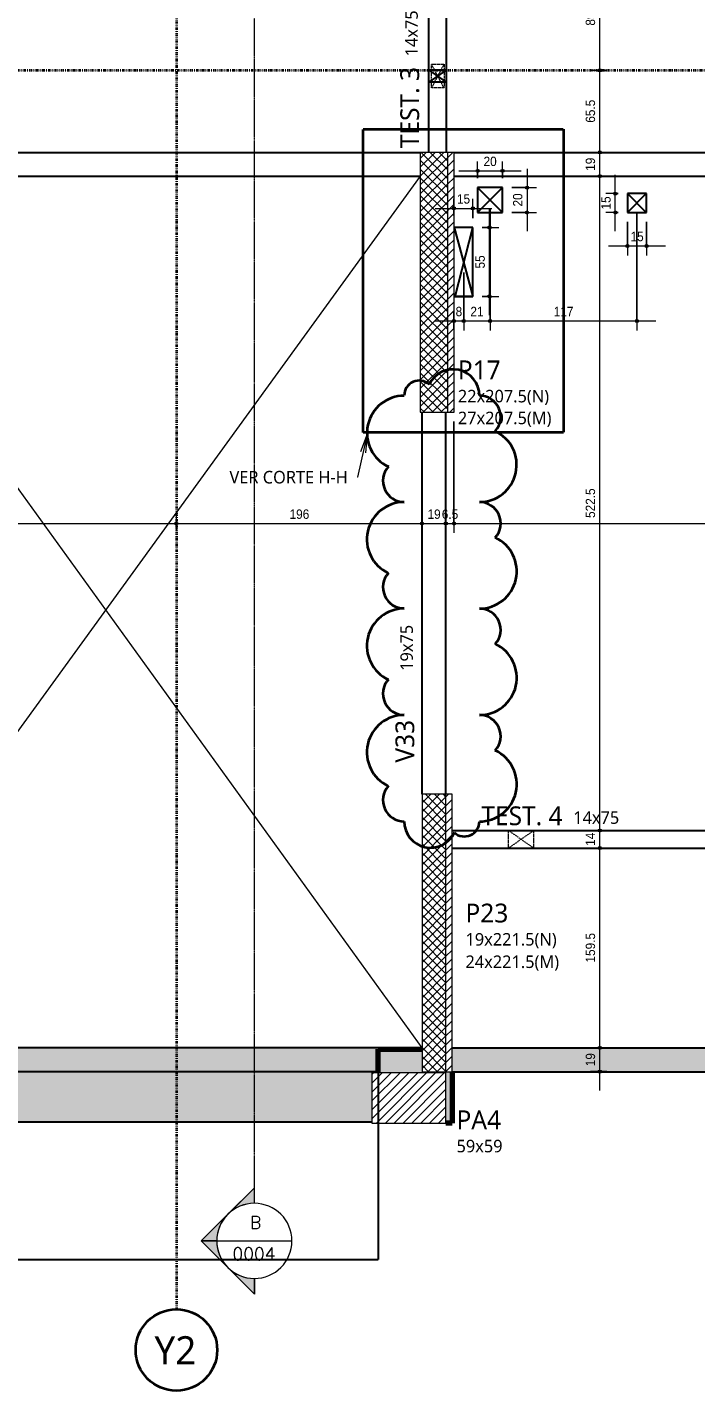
# Model space of a CAD drawing. Extents: x -1981 to 38708, y -3196 to 88064.
# Drawn here: x 129 to 663, y -1171 to -82 of the extents above; entities that cross this region are included whole.
import ezdxf

# ---------------------------------------------------------------- set-up
doc = ezdxf.new("R2010")
doc.units = 0
for name, pattern in [('Centro de 6 mm', [1.32, 0.6, -0.24, 0.24, -0.24]), ('Dash dot', [1.5875, 0.635, -0.47625, 0, -0.47625]), ('Hidden', [0.714375, 0.47625, -0.238125]), ('Traço', [0.635, 0.3175, -0.3175])]:
    doc.linetypes.add(name, pattern=pattern)
for name, color, linetype, lineweight in [('A-ANNO-DIMS', 7, 'Continuous', 9), ('A-ANNO-DIMS-50', 7, 'Continuous', 9), ('A-DETL', 7, 'Hidden', 18), ('A-DETL-GENF', 7, 'Continuous', 18), ('A-DETL-THIN', 7, 'Continuous', 25), ('A-FLOR', 7, 'Continuous', 25), ('A-GENM', 7, 'Continuous', 25), ('A-GENM-HDLN', 7, 'Traço', 18), ('G-ANNO-SYMB', 7, 'Continuous', 9), ('G-ANNO-TEXT', 7, 'Continuous', 9), ('S-BEAM', 7, 'Continuous', 25), ('S-BEAM-IDEN', 7, 'Continuous', 9), ('S-COLS', 7, 'Continuous', 25), ('S-COLS-IDEN', 7, 'Continuous', 9), ('S-GRID', 7, 'Continuous', 9), ('S-GRID-IDEN', 7, 'Continuous', 9)]:
    doc.layers.add(name, color=color, linetype=linetype, lineweight=lineweight)
doc.layers.add('G-ANNO-REVC', color=1, linetype='Continuous', lineweight=35, true_color=0xff0000)
doc.styles.add('Arial_1', font='arial.ttf', dxfattribs={"width": 0.9, "height": 7.5})
doc.styles.add('Gadugi_1', font='gadugi.ttf', dxfattribs={"height": 15})
doc.styles.add('Gadugi_2', font='gadugi.ttf', dxfattribs={"height": 10})
doc.styles.add('Gadugi_5', font='gadugi.ttf', dxfattribs={"height": 22.5})
doc.styles.add('RomanD', font='romand__.ttf', dxfattribs={"height": 10})
doc.dimstyles.new('PED_1_5mm_ESQ', dxfattribs={"dimscale": 30.48, "dimtxt": 7.651945, "dimasz": 0.328084, "dimexe": 0.246063, "dimexo": 0.246063, "dimgap": 0.049213, "dimtad": 1, "dimdec": 1, "dimrnd": 0.5, "dimdsep": 46, "dimtxsty": 'Arial_1', "dimblk1": 'DOTSMALL', "dimblk2": 'DOTSMALL', "dimsah": 1, "dimcen": 0.09, "dimdle": 0.492126, "dimazin": 0, "dimtfac": 1, "dimtdec": 4, "dimtix": 1, "dimtmove": 0, "dimatfit": 3, "dimfxl": 1, "dimtvp": 1, "dimtolj": 1, "dimtzin": 0, "dimarcsym": 2})
pattern_1 = [(45, (0, 0), (-3.535534, 3.535534), [])]
pattern_2 = [(45, (0, 0), (-3.535534, 3.535534), []), (135, (0, 0), (-3.535534, -3.535534), [])]

# ---------------------------------------------------------------- blocks, each defined once
blk = doc.blocks.new('PED_FURO_RETANGULAR_R04_2020 - 10x10x22-V2-PL D 001 - FORMA DO 1º PAVIMENTO')
at = {"layer": 'A-GENM-HDLN'}
for p, q in [((-5, 9.5), (5, -9.5)), ((-5, -9.5), (5, 9.5)), ((-5, -9.5), (-5, 9.5)), ((-5, 9.5), (5, 9.5)), ((5, 9.5), (5, -9.5)), ((5, -9.5), (-5, -9.5))]:
    blk.add_line(p, q, dxfattribs=at)
blk = doc.blocks.new('PED_FURO_RETANGULAR_R04_2020 - 20x20x56-3605446-PL D 001 - FORMA DO 1º PAVIMENTO')
at = {"layer": 'A-GENM-HDLN'}
for p, q in [((-10, 7), (10, -7)), ((-10, -7), (10, 7)), ((-10, -7), (-10, 7)), ((10, 7), (10, -7))]:
    blk.add_line(p, q, dxfattribs=at)
blk = doc.blocks.new('Corte - M_Cabeça do corte - Preenchida-2060824-PL D 001 - FORMA DO 1º PAVIMENTO')
at = {"layer": 'G-ANNO-SYMB'}
h = blk.add_hatch(color=256, dxfattribs=at)
edge = h.paths.add_edge_path(flags=0)
edge.add_line((-0.6, 0.849), (-0.6, 0.6))
edge.add_arc((-0.6, 0), 0.6, 90, 135)
edge.add_line((-1.024, 0.424), (-0.6, 0.849))
h = blk.add_hatch(color=256, dxfattribs=at)
edge = h.paths.add_edge_path(flags=0)
edge.add_line((-0.6, 0.849), (-0.176, 0.424))
edge.add_arc((-0.6, 0), 0.6, 45, 90)
edge.add_line((-0.6, 0.6), (-0.6, 0.849))
h = blk.add_hatch(color=256, dxfattribs=at)
edge = h.paths.add_edge_path(flags=0)
edge.add_line((-1.449, 0), (-1.024, 0.424))
edge.add_arc((-0.6, 0), 0.6, 135, 180)
edge.add_line((-1.2, 0), (-1.449, 0))
h = blk.add_hatch(color=256, dxfattribs=at)
edge = h.paths.add_edge_path(flags=0)
edge.add_line((0.249, 0), (0, 0))
edge.add_arc((-0.6, 0), 0.6, 360, 405)
edge.add_line((-0.176, 0.424), (0.249, 0))
for p, q in [((-0.6, 0.849), (-1.449, 0)), ((-0.6, 0.849), (-1.024, 0.424)), ((-0.6, 0.849), (0.249, 0)), ((-0.6, 0.6), (-0.6, 0.849)), ((-0.6, 0.849), (-0.6, 0.6)), ((-0.176, 0.424), (-0.6, 0.849)), ((-1.024, 0.424), (-1.449, 0)), ((0.249, 0), (-0.176, 0.424)), ((-1.449, 0), (-1.2, 0)), ((0, 0), (0.249, 0)), ((-1.2, 0), (-1.449, 0)), ((0, 0), (0.249, 0))]:
    blk.add_line(p, q, dxfattribs=at)
for start, end in [(360, 180), (90, 135), (45, 90), (135, 180), (360, 45), (180, 360)]:
    blk.add_arc((-0.6, 0), 0.6, start, end, dxfattribs=at)
blk = doc.blocks.new('Eixo - Y2-2173031-PL D 001 - FORMA DO 1º PAVIMENTO')
at = {"layer": 'S-GRID-IDEN', "color": 40, "lineweight": 35, "true_color": 0xffc000}
blk.add_circle((0, 0), 0.65, dxfattribs=at)
blk = doc.blocks.new('DIMBLOCK135-PL D 001 - FORMA DO 1º PAVIMENTO')
at = {"layer": 'A-ANNO-DIMS-50', "transparency": 16777216}
h = blk.add_hatch(color=256, dxfattribs=at)
edge = h.paths.add_edge_path(flags=0)
edge.add_arc((586, -896.9), 1.25, 0, 360)
h = blk.add_hatch(color=256, dxfattribs=at)
edge = h.paths.add_edge_path(flags=0)
edge.add_arc((586, -915.9), 1.25, 0, 360)
for p, q in [((591.7, -896.9), (578.5, -896.9)), ((586, -930.9), (586, -896.9)), ((586, -896.9), (591.7, -896.9)), ((591.7, -915.9), (578.5, -915.9)), ((586, -915.9), (591.7, -915.9))]:
    blk.add_line(p, q, dxfattribs=at)
for centre in [(586, -896.9), (586, -915.9)]:
    blk.add_circle(centre, 1.25, dxfattribs=at)
at = {"layer": 'A-ANNO-DIMS-50', "color": 0, "transparency": 16777216, "insert": (574.7, -911.6), "char_height": 7.5, "width": 12.431, "attachment_point": 1, "rotation": 90, "line_spacing_factor": 0.941778, "style": 'Arial_1'}
blk.add_mtext('19', dxfattribs=at)
blk = doc.blocks.new('_DotSmall')
at = {"color": 0, "linetype": 'ByBlock', "const_width": 0.5}
blk.add_lwpolyline([(-0.0625, 0, 1), (0.0625, 0, 1)], format="xyb", close=True, dxfattribs=at)
blk = doc.blocks.new('DIMBLOCK136-PL D 001 - FORMA DO 1º PAVIMENTO')
at = {"layer": 'A-ANNO-DIMS-50', "transparency": 16777216}
h = blk.add_hatch(color=256, dxfattribs=at)
edge = h.paths.add_edge_path(flags=0)
edge.add_arc((586, -737.4), 1.25, 0, 360)
h = blk.add_hatch(color=256, dxfattribs=at)
edge = h.paths.add_edge_path(flags=0)
edge.add_arc((586, -896.9), 1.25, 0, 360)
for p, q in [((591.7, -737.4), (578.5, -737.4)), ((586, -896.9), (586, -737.4)), ((586, -737.4), (591.7, -737.4)), ((591.7, -896.9), (578.5, -896.9)), ((586, -896.9), (591.7, -896.9))]:
    blk.add_line(p, q, dxfattribs=at)
for centre in [(586, -737.4), (586, -896.9)]:
    blk.add_circle(centre, 1.25, dxfattribs=at)
at = {"layer": 'A-ANNO-DIMS-50', "color": 0, "transparency": 16777216, "insert": (574.7, -828.8), "char_height": 7.5, "width": 27.971, "attachment_point": 1, "rotation": 90, "line_spacing_factor": 0.941778, "style": 'Arial_1'}
blk.add_mtext('159.5', dxfattribs=at)
blk = doc.blocks.new('DIMBLOCK137-PL D 001 - FORMA DO 1º PAVIMENTO')
at = {"layer": 'A-ANNO-DIMS-50', "transparency": 16777216}
h = blk.add_hatch(color=256, dxfattribs=at)
edge = h.paths.add_edge_path(flags=0)
edge.add_arc((586, -723.4), 1.25, 0, 360)
h = blk.add_hatch(color=256, dxfattribs=at)
edge = h.paths.add_edge_path(flags=0)
edge.add_arc((586, -737.4), 1.25, 0, 360)
for p, q in [((591.7, -723.4), (578.5, -723.4)), ((586, -737.4), (586, -723.4)), ((586, -723.4), (591.7, -723.4)), ((591.7, -737.4), (578.5, -737.4)), ((586, -737.4), (591.7, -737.4))]:
    blk.add_line(p, q, dxfattribs=at)
for centre in [(586, -723.4), (586, -737.4)]:
    blk.add_circle(centre, 1.25, dxfattribs=at)
at = {"layer": 'A-ANNO-DIMS-50', "color": 0, "transparency": 16777216, "insert": (574.7, -735.6), "char_height": 7.5, "width": 12.431, "attachment_point": 1, "rotation": 90, "line_spacing_factor": 0.941778, "style": 'Arial_1'}
blk.add_mtext('14', dxfattribs=at)
blk = doc.blocks.new('DIMBLOCK138-PL D 001 - FORMA DO 1º PAVIMENTO')
at = {"layer": 'A-ANNO-DIMS-50', "transparency": 16777216}
h = blk.add_hatch(color=256, dxfattribs=at)
edge = h.paths.add_edge_path(flags=0)
edge.add_arc((586, -200.9), 1.25, 0, 360)
h = blk.add_hatch(color=256, dxfattribs=at)
edge = h.paths.add_edge_path(flags=0)
edge.add_arc((586, -723.4), 1.25, 0, 360)
for p, q in [((591.7, -200.9), (578.5, -200.9)), ((586, -723.4), (586, -200.9)), ((586, -200.9), (591.7, -200.9)), ((591.7, -723.4), (578.5, -723.4)), ((586, -723.4), (591.7, -723.4))]:
    blk.add_line(p, q, dxfattribs=at)
for centre in [(586, -200.9), (586, -723.4)]:
    blk.add_circle(centre, 1.25, dxfattribs=at)
at = {"layer": 'A-ANNO-DIMS-50', "color": 0, "transparency": 16777216, "insert": (574.7, -473.8), "char_height": 7.5, "width": 27.971, "attachment_point": 1, "rotation": 90, "line_spacing_factor": 0.941778, "style": 'Arial_1'}
blk.add_mtext('522.5', dxfattribs=at)
blk = doc.blocks.new('DIMBLOCK139-PL D 001 - FORMA DO 1º PAVIMENTO')
at = {"layer": 'A-ANNO-DIMS-50', "transparency": 16777216}
h = blk.add_hatch(color=256, dxfattribs=at)
edge = h.paths.add_edge_path(flags=0)
edge.add_arc((586, -181.9), 1.25, 0, 360)
h = blk.add_hatch(color=256, dxfattribs=at)
edge = h.paths.add_edge_path(flags=0)
edge.add_arc((586, -200.9), 1.25, 0, 360)
for p, q in [((591.7, -181.9), (578.5, -181.9)), ((586, -200.9), (586, -181.9)), ((586, -181.9), (591.7, -181.9)), ((591.7, -200.9), (578.5, -200.9)), ((586, -200.9), (591.7, -200.9))]:
    blk.add_line(p, q, dxfattribs=at)
for centre in [(586, -181.9), (586, -200.9)]:
    blk.add_circle(centre, 1.25, dxfattribs=at)
at = {"layer": 'A-ANNO-DIMS-50', "color": 0, "transparency": 16777216, "insert": (574.7, -196.6), "char_height": 7.5, "width": 12.431, "attachment_point": 1, "rotation": 90, "line_spacing_factor": 0.941778, "style": 'Arial_1'}
blk.add_mtext('19', dxfattribs=at)
blk = doc.blocks.new('DIMBLOCK140-PL D 001 - FORMA DO 1º PAVIMENTO')
at = {"layer": 'A-ANNO-DIMS-50', "transparency": 16777216}
h = blk.add_hatch(color=256, dxfattribs=at)
edge = h.paths.add_edge_path(flags=0)
edge.add_arc((586, -116.4), 1.25, 0, 360)
h = blk.add_hatch(color=256, dxfattribs=at)
edge = h.paths.add_edge_path(flags=0)
edge.add_arc((586, -181.9), 1.25, 0, 360)
for p, q in [((591.7, -116.4), (578.5, -116.4)), ((586, -181.9), (586, -116.4)), ((586, -116.4), (591.7, -116.4)), ((591.7, -181.9), (578.5, -181.9)), ((586, -181.9), (591.7, -181.9))]:
    blk.add_line(p, q, dxfattribs=at)
for centre in [(586, -116.4), (586, -181.9)]:
    blk.add_circle(centre, 1.25, dxfattribs=at)
at = {"layer": 'A-ANNO-DIMS-50', "color": 0, "transparency": 16777216, "insert": (574.7, -158.2), "char_height": 7.5, "width": 21.755, "attachment_point": 1, "rotation": 90, "line_spacing_factor": 0.941778, "style": 'Arial_1'}
blk.add_mtext('65.5', dxfattribs=at)
blk = doc.blocks.new('DIMBLOCK141-PL D 001 - FORMA DO 1º PAVIMENTO')
at = {"layer": 'A-ANNO-DIMS-50', "transparency": 16777216}
h = blk.add_hatch(color=256, dxfattribs=at)
edge = h.paths.add_edge_path(flags=0)
edge.add_arc((586, -26.9), 1.25, 0, 360)
h = blk.add_hatch(color=256, dxfattribs=at)
edge = h.paths.add_edge_path(flags=0)
edge.add_arc((586, -116.4), 1.25, 0, 360)
for p, q in [((586, -116.4), (586, -11.9)), ((591.7, -26.9), (578.5, -26.9)), ((586, -26.9), (591.7, -26.9)), ((591.7, -116.4), (578.5, -116.4)), ((586, -116.4), (591.7, -116.4))]:
    blk.add_line(p, q, dxfattribs=at)
for centre in [(586, -26.9), (586, -116.4)]:
    blk.add_circle(centre, 1.25, dxfattribs=at)
at = {"layer": 'A-ANNO-DIMS-50', "color": 0, "transparency": 16777216, "insert": (574.7, -80.7), "char_height": 7.5, "width": 21.755, "attachment_point": 1, "rotation": 90, "line_spacing_factor": 0.941778, "style": 'Arial_1'}
blk.add_mtext('89.5', dxfattribs=at)
blk = doc.blocks.new('DIMBLOCK142-PL D 001 - FORMA DO 1º PAVIMENTO')
at = {"layer": 'A-ANNO-DIMS-50', "transparency": 16777216}
h = blk.add_hatch(color=256, dxfattribs=at)
edge = h.paths.add_edge_path(flags=0)
edge.add_arc((608, -256.6), 1.25, 0, 360)
h = blk.add_hatch(color=256, dxfattribs=at)
edge = h.paths.add_edge_path(flags=0)
edge.add_arc((623.3, -256.6), 1.25, 0, 360)
for p, q in [((608, -237.4), (608, -264.1)), ((608, -256.6), (608, -237.4)), ((623.3, -237.4), (623.3, -264.1)), ((623.3, -256.6), (623.3, -237.4)), ((593, -256.6), (638.3, -256.6))]:
    blk.add_line(p, q, dxfattribs=at)
for centre in [(608, -256.6), (623.3, -256.6)]:
    blk.add_circle(centre, 1.25, dxfattribs=at)
at = {"layer": 'A-ANNO-DIMS-50', "color": 0, "transparency": 16777216, "insert": (610.5, -245.3), "char_height": 7.5, "width": 12.431, "attachment_point": 1, "line_spacing_factor": 0.941778, "style": 'Arial_1'}
blk.add_mtext('15', dxfattribs=at)
blk = doc.blocks.new('DIMBLOCK143-PL D 001 - FORMA DO 1º PAVIMENTO')
at = {"layer": 'A-ANNO-DIMS-50', "transparency": 16777216}
h = blk.add_hatch(color=256, dxfattribs=at)
edge = h.paths.add_edge_path(flags=0)
edge.add_arc((598.3, -214.8), 1.25, 0, 360)
h = blk.add_hatch(color=256, dxfattribs=at)
edge = h.paths.add_edge_path(flags=0)
edge.add_arc((598.3, -229.9), 1.25, 0, 360)
for p, q in [((598.3, -244.9), (598.3, -199.8)), ((600.5, -214.8), (590.8, -214.8)), ((598.3, -214.8), (600.5, -214.8)), ((600.5, -229.9), (590.8, -229.9)), ((598.3, -229.9), (600.5, -229.9))]:
    blk.add_line(p, q, dxfattribs=at)
for centre in [(598.3, -214.8), (598.3, -229.9)]:
    blk.add_circle(centre, 1.25, dxfattribs=at)
at = {"layer": 'A-ANNO-DIMS-50', "color": 0, "transparency": 16777216, "insert": (587.1, -227.5), "char_height": 7.5, "width": 12.431, "attachment_point": 1, "rotation": 90, "line_spacing_factor": 0.941778, "style": 'Arial_1'}
blk.add_mtext('15', dxfattribs=at)
blk = doc.blocks.new('DIMBLOCK144-PL D 001 - FORMA DO 1º PAVIMENTO')
at = {"layer": 'A-ANNO-DIMS-50', "transparency": 16777216}
h = blk.add_hatch(color=256, dxfattribs=at)
edge = h.paths.add_edge_path(flags=0)
edge.add_arc((469.6, -316.5), 1.25, 0, 360)
h = blk.add_hatch(color=256, dxfattribs=at)
edge = h.paths.add_edge_path(flags=0)
edge.add_arc((477.4, -316.5), 1.25, 0, 360)
for p, q in [((477.4, -277.9), (477.4, -324)), ((477.4, -316.5), (477.4, -277.9)), ((469.6, -322.2), (469.6, -309)), ((454.6, -316.5), (477.4, -316.5)), ((469.6, -316.5), (469.6, -322.2))]:
    blk.add_line(p, q, dxfattribs=at)
for centre in [(469.6, -316.5), (477.4, -316.5)]:
    blk.add_circle(centre, 1.25, dxfattribs=at)
at = {"layer": 'A-ANNO-DIMS-50', "color": 0, "transparency": 16777216, "insert": (470.9, -305.2), "char_height": 7.5, "width": 6.216, "attachment_point": 1, "line_spacing_factor": 0.941778, "style": 'Arial_1'}
blk.add_mtext('8', dxfattribs=at)
blk = doc.blocks.new('DIMBLOCK145-PL D 001 - FORMA DO 1º PAVIMENTO')
at = {"layer": 'A-ANNO-DIMS-50', "transparency": 16777216}
h = blk.add_hatch(color=256, dxfattribs=at)
edge = h.paths.add_edge_path(flags=0)
edge.add_arc((477.4, -316.5), 1.25, 0, 360)
h = blk.add_hatch(color=256, dxfattribs=at)
edge = h.paths.add_edge_path(flags=0)
edge.add_arc((498.4, -316.5), 1.25, 0, 360)
for p, q in [((498.4, -227.5), (498.4, -324)), ((498.4, -316.5), (498.4, -227.5)), ((477.4, -277.9), (477.4, -324)), ((477.4, -316.5), (477.4, -277.9)), ((477.4, -316.5), (498.4, -316.5))]:
    blk.add_line(p, q, dxfattribs=at)
for centre in [(477.4, -316.5), (498.4, -316.5)]:
    blk.add_circle(centre, 1.25, dxfattribs=at)
at = {"layer": 'A-ANNO-DIMS-50', "color": 0, "transparency": 16777216, "insert": (482.7, -305.2), "char_height": 7.5, "width": 12.431, "attachment_point": 1, "line_spacing_factor": 0.941778, "style": 'Arial_1'}
blk.add_mtext('21', dxfattribs=at)
blk = doc.blocks.new('DIMBLOCK146-PL D 001 - FORMA DO 1º PAVIMENTO')
at = {"layer": 'A-ANNO-DIMS-50', "transparency": 16777216}
h = blk.add_hatch(color=256, dxfattribs=at)
edge = h.paths.add_edge_path(flags=0)
edge.add_arc((498.4, -316.5), 1.25, 0, 360)
h = blk.add_hatch(color=256, dxfattribs=at)
edge = h.paths.add_edge_path(flags=0)
edge.add_arc((615.6, -316.5), 1.25, 0, 360)
for p, q in [((498.4, -227.5), (498.4, -324)), ((498.4, -316.5), (498.4, -227.5)), ((615.6, -229.9), (615.6, -324)), ((615.6, -316.5), (615.6, -229.9)), ((498.4, -316.5), (630.6, -316.5))]:
    blk.add_line(p, q, dxfattribs=at)
for centre in [(498.4, -316.5), (615.6, -316.5)]:
    blk.add_circle(centre, 1.25, dxfattribs=at)
at = {"layer": 'A-ANNO-DIMS-50', "color": 0, "transparency": 16777216, "insert": (549.2, -305.2), "char_height": 7.5, "width": 18.647, "attachment_point": 1, "line_spacing_factor": 0.941778, "style": 'Arial_1'}
blk.add_mtext('117', dxfattribs=at)
blk = doc.blocks.new('DIMBLOCK147-PL D 001 - FORMA DO 1º PAVIMENTO')
at = {"layer": 'A-ANNO-DIMS-50', "transparency": 16777216}
h = blk.add_hatch(color=256, dxfattribs=at)
edge = h.paths.add_edge_path(flags=0)
edge.add_arc((469.6, -226.6), 1.25, 0, 360)
h = blk.add_hatch(color=256, dxfattribs=at)
edge = h.paths.add_edge_path(flags=0)
edge.add_arc((484.7, -226.6), 1.25, 0, 360)
for p, q in [((454.6, -226.6), (499.7, -226.6)), ((469.6, -232.3), (469.6, -219.1)), ((469.6, -226.6), (469.6, -232.3)), ((484.7, -234.4), (484.7, -219.1)), ((484.7, -226.6), (484.7, -234.4))]:
    blk.add_line(p, q, dxfattribs=at)
for centre in [(469.6, -226.6), (484.7, -226.6)]:
    blk.add_circle(centre, 1.25, dxfattribs=at)
at = {"layer": 'A-ANNO-DIMS-50', "color": 0, "transparency": 16777216, "insert": (472, -215.3), "char_height": 7.5, "width": 12.431, "attachment_point": 1, "line_spacing_factor": 0.941778, "style": 'Arial_1'}
blk.add_mtext('15', dxfattribs=at)
blk = doc.blocks.new('DIMBLOCK148-PL D 001 - FORMA DO 1º PAVIMENTO')
at = {"layer": 'A-ANNO-DIMS-50', "transparency": 16777216}
h = blk.add_hatch(color=256, dxfattribs=at)
edge = h.paths.add_edge_path(flags=0)
edge.add_arc((488.5, -196.6), 1.25, 0, 360)
h = blk.add_hatch(color=256, dxfattribs=at)
edge = h.paths.add_edge_path(flags=0)
edge.add_arc((508.3, -196.6), 1.25, 0, 360)
for p, q in [((488.5, -202.5), (488.5, -189.1)), ((508.3, -202.5), (508.3, -189.1)), ((473.5, -196.6), (523.3, -196.6)), ((488.5, -196.6), (488.5, -202.5)), ((508.3, -196.6), (508.3, -202.5))]:
    blk.add_line(p, q, dxfattribs=at)
for centre in [(488.5, -196.6), (508.3, -196.6)]:
    blk.add_circle(centre, 1.25, dxfattribs=at)
at = {"layer": 'A-ANNO-DIMS-50', "color": 0, "transparency": 16777216, "insert": (493.2, -185.3), "char_height": 7.5, "width": 12.431, "attachment_point": 1, "line_spacing_factor": 0.941778, "style": 'Arial_1'}
blk.add_mtext('20', dxfattribs=at)
blk = doc.blocks.new('DIMBLOCK149-PL D 001 - FORMA DO 1º PAVIMENTO')
at = {"layer": 'A-ANNO-DIMS-50', "transparency": 16777216}
h = blk.add_hatch(color=256, dxfattribs=at)
edge = h.paths.add_edge_path(flags=0)
edge.add_arc((527.9, -210), 1.25, 0, 360)
h = blk.add_hatch(color=256, dxfattribs=at)
edge = h.paths.add_edge_path(flags=0)
edge.add_arc((527.9, -229.9), 1.25, 0, 360)
for p, q in [((527.9, -195), (527.9, -244.9)), ((515.8, -210), (535.4, -210)), ((527.9, -210), (515.8, -210)), ((515.8, -229.9), (535.4, -229.9)), ((527.9, -229.9), (515.8, -229.9))]:
    blk.add_line(p, q, dxfattribs=at)
for centre in [(527.9, -210), (527.9, -229.9)]:
    blk.add_circle(centre, 1.25, dxfattribs=at)
at = {"layer": 'A-ANNO-DIMS-50', "color": 0, "transparency": 16777216, "insert": (516.7, -225.1), "char_height": 7.5, "width": 12.431, "attachment_point": 1, "rotation": 90, "line_spacing_factor": 0.941778, "style": 'Arial_1'}
blk.add_mtext('20', dxfattribs=at)
blk = doc.blocks.new('DIMBLOCK150-PL D 001 - FORMA DO 1º PAVIMENTO')
at = {"layer": 'A-ANNO-DIMS-50', "transparency": 16777216}
h = blk.add_hatch(color=256, dxfattribs=at)
edge = h.paths.add_edge_path(flags=0)
edge.add_arc((497.9, -241.9), 1.25, 0, 360)
h = blk.add_hatch(color=256, dxfattribs=at)
edge = h.paths.add_edge_path(flags=0)
edge.add_arc((497.9, -296.9), 1.25, 0, 360)
for p, q in [((497.9, -311.9), (497.9, -226.9)), ((492.2, -241.9), (505.4, -241.9)), ((497.9, -241.9), (492.2, -241.9)), ((492.2, -296.9), (505.4, -296.9)), ((497.9, -296.9), (492.2, -296.9))]:
    blk.add_line(p, q, dxfattribs=at)
for centre in [(497.9, -241.9), (497.9, -296.9)]:
    blk.add_circle(centre, 1.25, dxfattribs=at)
at = {"layer": 'A-ANNO-DIMS-50', "color": 0, "transparency": 16777216, "insert": (486.7, -274.6), "char_height": 7.5, "width": 12.431, "attachment_point": 1, "rotation": 90, "line_spacing_factor": 0.941778, "style": 'Arial_1'}
blk.add_mtext('55', dxfattribs=at)
blk = doc.blocks.new('DIMBLOCK211-PL D 001 - FORMA DO 1º PAVIMENTO')
at = {"layer": 'A-ANNO-DIMS-50', "transparency": 16777216}
h = blk.add_hatch(color=256, dxfattribs=at)
edge = h.paths.add_edge_path(flags=0)
edge.add_arc((-58.3, -478.2), 1.25, 0, 360)
h = blk.add_hatch(color=256, dxfattribs=at)
edge = h.paths.add_edge_path(flags=0)
edge.add_arc((248.1, -478.2), 1.25, 0, 360)
for p, q in [((-58.3, -463.4), (-58.3, -485.7)), ((-58.3, -478.2), (-58.3, -463.4)), ((-58.3, -478.2), (248.1, -478.2)), ((248.1, -484), (248.1, -470.7)), ((248.1, -478.2), (248.1, -484))]:
    blk.add_line(p, q, dxfattribs=at)
for centre in [(-58.3, -478.2), (248.1, -478.2)]:
    blk.add_circle(centre, 1.25, dxfattribs=at)
at = {"layer": 'A-ANNO-DIMS-50', "color": 0, "transparency": 16777216, "insert": (83.2, -467), "char_height": 7.5, "width": 27.971, "attachment_point": 1, "line_spacing_factor": 0.941778, "style": 'Arial_1'}
blk.add_mtext('306.5', dxfattribs=at)
blk = doc.blocks.new('DIMBLOCK212-PL D 001 - FORMA DO 1º PAVIMENTO')
at = {"layer": 'A-ANNO-DIMS-50', "transparency": 16777216}
h = blk.add_hatch(color=256, dxfattribs=at)
edge = h.paths.add_edge_path(flags=0)
edge.add_arc((248.1, -478.2), 1.25, 0, 360)
h = blk.add_hatch(color=256, dxfattribs=at)
edge = h.paths.add_edge_path(flags=0)
edge.add_arc((444.1, -478.2), 1.25, 0, 360)
for p, q in [((248.1, -484), (248.1, -470.7)), ((248.1, -478.2), (444.1, -478.2)), ((248.1, -478.2), (248.1, -484)), ((444.1, -484), (444.1, -470.7)), ((444.1, -478.2), (444.1, -484))]:
    blk.add_line(p, q, dxfattribs=at)
for centre in [(248.1, -478.2), (444.1, -478.2)]:
    blk.add_circle(centre, 1.25, dxfattribs=at)
at = {"layer": 'A-ANNO-DIMS-50', "color": 0, "transparency": 16777216, "insert": (338.4, -467), "char_height": 7.5, "width": 18.647, "attachment_point": 1, "line_spacing_factor": 0.941778, "style": 'Arial_1'}
blk.add_mtext('196', dxfattribs=at)
blk = doc.blocks.new('DIMBLOCK213-PL D 001 - FORMA DO 1º PAVIMENTO')
at = {"layer": 'A-ANNO-DIMS-50', "transparency": 16777216}
h = blk.add_hatch(color=256, dxfattribs=at)
edge = h.paths.add_edge_path(flags=0)
edge.add_arc((444.1, -478.2), 1.25, 0, 360)
h = blk.add_hatch(color=256, dxfattribs=at)
edge = h.paths.add_edge_path(flags=0)
edge.add_arc((463.1, -478.2), 1.25, 0, 360)
for p, q in [((444.1, -484), (444.1, -470.7)), ((444.1, -478.2), (463.1, -478.2)), ((444.1, -478.2), (444.1, -484)), ((463.1, -484), (463.1, -470.7)), ((463.1, -478.2), (463.1, -484))]:
    blk.add_line(p, q, dxfattribs=at)
for centre in [(444.1, -478.2), (463.1, -478.2)]:
    blk.add_circle(centre, 1.25, dxfattribs=at)
at = {"layer": 'A-ANNO-DIMS-50', "color": 0, "transparency": 16777216, "insert": (448.5, -467), "char_height": 7.5, "width": 12.431, "attachment_point": 1, "line_spacing_factor": 0.941778, "style": 'Arial_1'}
blk.add_mtext('19', dxfattribs=at)
blk = doc.blocks.new('DIMBLOCK214-PL D 001 - FORMA DO 1º PAVIMENTO')
at = {"layer": 'A-ANNO-DIMS-50', "transparency": 16777216}
h = blk.add_hatch(color=256, dxfattribs=at)
edge = h.paths.add_edge_path(flags=0)
edge.add_arc((463.1, -478.2), 1.25, 0, 360)
h = blk.add_hatch(color=256, dxfattribs=at)
edge = h.paths.add_edge_path(flags=0)
edge.add_arc((469.6, -478.2), 1.25, 0, 360)
for p, q in [((469.6, -396.9), (469.6, -485.7)), ((469.6, -478.2), (469.6, -396.9)), ((463.1, -484), (463.1, -470.7)), ((463.1, -478.2), (469.6, -478.2)), ((463.1, -478.2), (463.1, -484))]:
    blk.add_line(p, q, dxfattribs=at)
for centre in [(463.1, -478.2), (469.6, -478.2)]:
    blk.add_circle(centre, 1.25, dxfattribs=at)
at = {"layer": 'A-ANNO-DIMS-50', "color": 0, "transparency": 16777216, "insert": (459.9, -467), "char_height": 7.5, "width": 15.539, "attachment_point": 1, "line_spacing_factor": 0.941778, "style": 'Arial_1'}
blk.add_mtext('6.5', dxfattribs=at)
blk = doc.blocks.new('DIMBLOCK215-PL D 001 - FORMA DO 1º PAVIMENTO')
at = {"layer": 'A-ANNO-DIMS-50', "transparency": 16777216}
h = blk.add_hatch(color=256, dxfattribs=at)
edge = h.paths.add_edge_path(flags=0)
edge.add_arc((469.6, -478.2), 1.25, 0, 360)
h = blk.add_hatch(color=256, dxfattribs=at)
edge = h.paths.add_edge_path(flags=0)
edge.add_arc((970.6, -478.2), 1.25, 0, 360)
for p, q in [((469.6, -396.9), (469.6, -485.7)), ((469.6, -478.2), (469.6, -396.9)), ((469.6, -478.2), (970.6, -478.2)), ((970.6, -484), (970.6, -470.7)), ((970.6, -478.2), (970.6, -484))]:
    blk.add_line(p, q, dxfattribs=at)
for centre in [(469.6, -478.2), (970.6, -478.2)]:
    blk.add_circle(centre, 1.25, dxfattribs=at)
at = {"layer": 'A-ANNO-DIMS-50', "color": 0, "transparency": 16777216, "insert": (712.4, -467), "char_height": 7.5, "width": 18.647, "attachment_point": 1, "line_spacing_factor": 0.941778, "style": 'Arial_1'}
blk.add_mtext('501', dxfattribs=at)
blk = doc.blocks.new('Family - ___-3853068-PL D 001 - FORMA DO 1º PAVIMENTO')
at = {"layer": 'G-ANNO-REVC'}
for centre, radius, start, end in [((468.9, -376.1), 21, 360, 154.7912), ((441.9, -376.1), 12, 48.1897, 180), ((429.9, -405.9), 29.7, 90, 244.7912), ((489.9, -393.1), 17, 318.1897, 90), ((489.9, -431.4), 29.7, 270, 64.7912), ((429.9, -444.1), 17, 138.1897, 270), ((429.9, -490.9), 29.8, 90, 244.7912), ((489.9, -478.1), 17, 318.1897, 90), ((489.9, -516.4), 29.8, 270, 64.7912), ((429.9, -529.1), 17, 138.1897, 270), ((429.9, -575.9), 29.8, 90, 244.7912), ((489.9, -563.1), 17, 318.1897, 90), ((489.9, -601.4), 29.8, 270, 64.7912), ((429.9, -614.1), 17, 138.1897, 270), ((429.9, -660.9), 29.8, 90, 244.7912), ((489.9, -648.1), 17, 318.1897, 90), ((489.9, -686.4), 29.8, 270, 64.7912), ((429.9, -699.1), 17, 138.1897, 270), ((450.9, -716.1), 21, 180, 334.7912), ((477.9, -716.1), 12, 228.1897, 0)]:
    blk.add_arc(centre, radius, start, end, dxfattribs=at)

msp = doc.modelspace()

# ---------------------------------------------------------------- hatches: boundary and pattern name
at = {"layer": 'A-DETL-GENF', "true_color": 0x0000ff}
h = msp.add_hatch(dxfattribs=at)
h.set_pattern_fill('FP_2', color=5, style=0, pattern_type=2)
h.set_pattern_definition(pattern_2)
h.paths.add_polyline_path([(464.65, -389.38), (464.65, -181.88), (442.65, -181.88), (442.65, -389.38)], flags=0)
at = {"layer": 'A-DETL-GENF', "true_color": 0x808080}
h = msp.add_hatch(dxfattribs=at)
h.set_pattern_fill('FP_1', color=8, style=0, pattern_type=2)
h.set_pattern_definition(pattern_1)
h.paths.add_polyline_path([(469.65, -389.38), (469.65, -181.88), (464.65, -181.88), (464.65, -389.38), (468.15, -389.38)], flags=0)
at = {"layer": 'A-DETL-GENF', "true_color": 0x0000ff}
h = msp.add_hatch(dxfattribs=at)
h.set_pattern_fill('FP_2', color=5, style=0, pattern_type=2)
h.set_pattern_definition(pattern_2)
h.paths.add_polyline_path([(463.15, -915.95), (463.15, -694.48), (444.15, -694.48), (444.15, -915.95)], flags=0)
at = {"layer": 'A-DETL-GENF', "true_color": 0x808080}
h = msp.add_hatch(dxfattribs=at)
h.set_pattern_fill('FP_1', color=8, style=0, pattern_type=2)
h.set_pattern_definition(pattern_1)
h.paths.add_polyline_path([(468.15, -915.95), (468.15, -694.48), (463.15, -694.48), (463.15, -915.95)], flags=0)
h = msp.add_hatch(dxfattribs=at)
h.set_pattern_fill('FP_1', color=8, style=0, pattern_type=2)
h.set_pattern_definition(pattern_1)
h.paths.add_polyline_path([(409.15, -956.95), (463.15, -956.95), (463.15, -916.95), (404.15, -916.95), (404.15, -956.95)], flags=0)
at = {"layer": 'S-BEAM', "true_color": 0xd9d9d9}
for points in [[(409.15, -915.95), (409.15, -897.95), (444.15, -897.95), (444.15, -896.95), (-24.35, -896.95), (-24.35, -915.95)], [(931.9, -915.95), (931.91, -915.95), (931.9, -896.95), (468.15, -896.95), (468.15, -915.95), (760.3, -915.95)], [(404.15, -955.95), (404.15, -916.95), (409.15, -916.95), (409.15, -915.95), (-1699.86, -915.95), (-1699.86, -955.95), (-741.36, -955.95)]]:
    msp.add_hatch(color=254, dxfattribs=at).paths.add_polyline_path(points, flags=0)
at = {"layer": 'S-COLS', "true_color": 0x808080}
msp.add_hatch(color=8, dxfattribs=at).paths.add_polyline_path([(468.15, -956.95), (468.15, -915.95), (444.15, -915.95), (444.15, -897.95), (409.15, -897.95), (409.15, -916.95), (463.15, -916.95), (463.15, -956.95)], flags=0)

# ---------------------------------------------------------------- linework, layer by layer
at = {"layer": 'A-DETL', "color": 1, "lineweight": 35, "true_color": 0xff0000}
for p, q in [((397.05, -163.45), (557.05, -163.45)), ((397.05, -405.45), (397.05, -163.45)), ((557.05, -163.45), (557.05, -405.45)), ((557.05, -405.45), (397.05, -405.45))]:
    msp.add_line(p, q, dxfattribs=at)
at = {"layer": 'A-DETL', "linetype": 'Continuous'}
for p, q in [((464.65, -181.88), (442.65, -181.88)), ((442.65, -181.88), (442.65, -389.38)), ((469.65, -181.88), (464.65, -181.88)), ((464.65, -389.38), (464.65, -181.88)), ((469.65, -389.38), (469.65, -181.88)), ((442.65, -200.88), (-58.35, -891.95)), ((444.15, -896.95), (-58.35, -200.88)), ((442.65, -389.38), (464.65, -389.38)), ((464.65, -389.38), (469.65, -389.38)), ((463.15, -694.48), (444.15, -694.48)), ((444.15, -694.48), (444.15, -915.95)), ((468.15, -694.48), (463.15, -694.48)), ((463.15, -915.95), (463.15, -694.48)), ((468.15, -915.95), (468.15, -694.48)), ((404.15, -916.95), (404.15, -956.95)), ((463.15, -916.95), (404.15, -916.95)), ((444.15, -915.95), (463.15, -915.95)), ((463.15, -915.95), (468.15, -915.95)), ((463.15, -956.95), (463.15, -916.95)), ((404.15, -956.95), (463.15, -956.95))]:
    msp.add_line(p, q, dxfattribs=at)
at = {"layer": 'A-DETL-THIN'}
for p, q in [((463.65, -115.87), (449.65, -125.87)), ((463.65, -125.87), (449.65, -115.87)), ((449.65, -115.87), (463.65, -115.87)), ((463.65, -125.87), (449.65, -125.87)), ((488.45, -210.04), (508.29, -229.88)), ((488.45, -229.88), (508.29, -210.04)), ((608.05, -214.84), (623.08, -229.88)), ((608.05, -229.88), (623.08, -214.84)), ((469.65, -241.88), (484.67, -296.95)), ((470.67, -296.95), (484.67, -241.88)), ((484.67, -296.95), (470.67, -296.95))]:
    msp.add_line(p, q, dxfattribs=at)
at = {"layer": 'A-DETL-THIN', "linetype": 'Hidden'}
for p, q in [((409.41, -1065.95), (409.41, -915.95)), ((-503.59, -1065.95), (409.41, -1065.95))]:
    msp.add_line(p, q, dxfattribs=at)
at = {"layer": 'A-FLOR'}
for p, q in [((508.34, -210.04), (488.45, -210.04)), ((488.45, -210.04), (488.45, -229.88)), ((508.34, -229.88), (508.34, -210.04)), ((623.27, -214.84), (608.05, -214.84)), ((608.05, -214.84), (608.05, -229.88)), ((623.27, -229.88), (623.27, -214.84)), ((488.45, -229.88), (508.34, -229.88)), ((608.05, -229.88), (623.27, -229.88)), ((484.67, -241.88), (469.65, -241.88)), ((484.67, -296.95), (484.67, -241.88)), ((469.65, -296.95), (484.67, -296.95))]:
    msp.add_line(p, q, dxfattribs=at)
at = {"layer": 'G-ANNO-SYMB', "linetype": 'Centro de 6 mm'}
msp.add_line((310.31, -1021.05), (310.31, 1884.4), dxfattribs=at)
at = {"layer": 'G-ANNO-SYMB'}
msp.add_line((280.31, -1051.05), (340.31, -1051.05), dxfattribs=at)
at = {"layer": 'G-ANNO-TEXT'}
for p, q in [((400.29, -406.77), (392.68, -441.23)), ((400.29, -406.77), (395.13, -421)), ((400.29, -406.77), (398.98, -421.85)), ((392.68, -441.23), (392.35, -441.23))]:
    msp.add_line(p, q, dxfattribs=at)
at = {"layer": 'S-BEAM'}
for p, q in [((449.65, -181.88), (449.65, 506.12)), ((463.65, -181.88), (463.65, 506.12)), ((-58.35, -181.88), (442.65, -181.88)), ((469.65, -181.88), (965.65, -181.88)), ((-58.35, -200.88), (442.65, -200.88)), ((469.65, -200.88), (965.65, -200.88)), ((444.15, -694.48), (444.15, -389.38)), ((463.15, -694.48), (463.15, -389.38)), ((468.15, -723.38), (965.66, -723.38)), ((468.15, -737.38), (965.66, -737.38)), ((444.15, -896.95), (-24.35, -896.95)), ((468.15, -896.95), (931.9, -896.95)), ((409.15, -915.95), (-24.35, -915.95)), ((468.15, -915.95), (931.91, -915.95)), ((-1699.86, -955.95), (404.15, -955.95))]:
    msp.add_line(p, q, dxfattribs=at)
at = {"layer": 'S-COLS', "color": 77, "lineweight": 70, "true_color": 0x60952b}
for p, q in [((409.15, -916.95), (409.15, -897.95)), ((409.15, -897.95), (444.15, -897.95)), ((468.15, -915.95), (468.15, -956.95)), ((468.15, -956.95), (463.15, -956.95))]:
    msp.add_line(p, q, dxfattribs=at)
at = {"layer": 'S-GRID', "color": 40, "linetype": 'Dash dot', "lineweight": 35, "true_color": 0xffc000}
msp.add_line((248.14, 1965.3), (248.14, -1105.7), dxfattribs=at)
at = {"layer": 'S-GRID', "color": 152, "linetype": 'Dash dot', "lineweight": 35, "true_color": 0x0070c0}
msp.add_line((1741.14, -116.45), (-1863.98, -116.45), dxfattribs=at)

# ---------------------------------------------------------------- block references
at = {"layer": 'A-GENM', "linetype": 'Traço', "lineweight": 18, "rotation": 180}
msp.add_blockref('PED_FURO_RETANGULAR_R04_2020 - 10x10x22-V2-PL D 001 - FORMA DO 1º PAVIMENTO', (456.65, -120.87), dxfattribs=at)
at = {"layer": 'A-GENM', "linetype": 'Traço', "lineweight": 18}
msp.add_blockref('PED_FURO_RETANGULAR_R04_2020 - 20x20x56-3605446-PL D 001 - FORMA DO 1º PAVIMENTO', (523.16, -730.38), dxfattribs=at)
at = {"layer": 'G-ANNO-REVC'}
msp.add_blockref('Family - ___-3853068-PL D 001 - FORMA DO 1º PAVIMENTO', (0, 0), dxfattribs=at)
at = {"layer": 'G-ANNO-SYMB', "xscale": 49.99999999999998, "yscale": 49.99999999999998, "zscale": 49.99999999999998, "rotation": 90}
msp.add_blockref('Corte - M_Cabeça do corte - Preenchida-2060824-PL D 001 - FORMA DO 1º PAVIMENTO', (310.31, -1021.05), dxfattribs=at)
at = {"layer": 'S-GRID-IDEN', "color": 40, "true_color": 0xffc000, "xscale": 49.99999999999998, "yscale": 49.99999999999998, "zscale": 49.99999999999998, "rotation": 180}
msp.add_blockref('Eixo - Y2-2173031-PL D 001 - FORMA DO 1º PAVIMENTO', (248.14, -1138.2), dxfattribs=at)

# ---------------------------------------------------------------- texts
at = {"layer": 'G-ANNO-SYMB', "char_height": 10, "attachment_point": 1, "style": 'RomanD'}
for s, insert, width in [('B', (306.75, -1031.42), 11.2236), ('0004', (292.85, -1056.37), 44.8945)]:
    msp.add_mtext(s, dxfattribs=dict(at, insert=insert, width=width))
at = {"layer": 'G-ANNO-TEXT', "insert": (290.48, -436.23), "char_height": 10, "width": 123.4599, "attachment_point": 1, "style": 'Gadugi_2'}
msp.add_mtext('VER CORTE H-H', dxfattribs=at)
at = {"layer": 'S-BEAM-IDEN', "attachment_point": 1, "rotation": 90}
for s, insert, char_height, width, style in [('14x75', (430.7, -105.2), 10, 44.8945, 'Gadugi_2'), ('TEST. 3', (426.77, -178.5), 15, 80.5696, 'Gadugi_1'), ('19x75', (426.81, -595.85), 10, 44.8945, 'Gadugi_2'), ('V33', (422.88, -669.15), 15, 44.0928, 'Gadugi_1')]:
    msp.add_mtext(s, dxfattribs=dict(at, insert=insert, char_height=char_height, width=width, style=style))
at = {"layer": 'S-BEAM-IDEN', "attachment_point": 1}
for s, insert, char_height, width, style in [('TEST. 4', (491.48, -704.11), 15, 80.5696, 'Gadugi_1'), ('14x75', (564.78, -708.04), 10, 44.8945, 'Gadugi_2')]:
    msp.add_mtext(s, dxfattribs=dict(at, insert=insert, char_height=char_height, width=width, style=style))
at = {"layer": 'S-COLS-IDEN', "attachment_point": 1}
for s, insert, char_height, width, style in [('P17', (472.71, -348.01), 15, 42.4894, 'Gadugi_1'), ('22x207.5(N)', (472.71, -371.5), 10, 90.1898, 'Gadugi_2'), ('27x207.5(M)', (472.71, -388.92), 10, 92.9957, 'Gadugi_2'), ('P23', (478.78, -781.75), 15, 42.4894, 'Gadugi_1'), ('19x221.5(N)', (478.78, -805.24), 10, 90.1898, 'Gadugi_2'), ('24x221.5(M)', (478.78, -823.16), 10, 92.9957, 'Gadugi_2'), ('PA4', (471.65, -946.85), 15, 44.8945, 'Gadugi_1'), ('59x59', (471.65, -970.34), 10, 44.8945, 'Gadugi_2')]:
    msp.add_mtext(s, dxfattribs=dict(at, insert=insert, char_height=char_height, width=width, style=style))
at = {"layer": 'S-GRID-IDEN', "color": 40, "true_color": 0xffc000, "insert": (230.62, -1127.16), "char_height": 22.5, "width": 42.0886, "attachment_point": 1, "style": 'Gadugi_5'}
msp.add_mtext('Y2', dxfattribs=at)

# ---------------------------------------------------------------- dimensions: what is measured, and where the dimension line sits
at = {"layer": 'A-ANNO-DIMS'}
for base, p1, p2, override, picture, middle in [((585.96, -26.88), (584.19, -116.45), (584.19, -26.88), {"dimpost": '<>', "dimfxl": 89.568642}, 'DIMBLOCK141-PL D 001 - FORMA DO 1º PAVIMENTO', (580.63, -71.67)), ((585.96, -116.45), (584.19, -181.88), (584.19, -116.45), {"dimpost": '<>', "dimfxl": 65.431363}, 'DIMBLOCK140-PL D 001 - FORMA DO 1º PAVIMENTO', (580.63, -149.17)), ((585.96, -181.88), (584.19, -200.88), (584.19, -181.88), {"dimpost": '<>', "dimfxl": 19}, 'DIMBLOCK139-PL D 001 - FORMA DO 1º PAVIMENTO', (580.63, -191.38)), ((527.89, -229.88), (508.34, -210.04), (508.34, -229.88), {"dimpost": '<>', "dimfxl": 19.835142}, 'DIMBLOCK149-PL D 001 - FORMA DO 1º PAVIMENTO', (522.56, -219.96)), ((585.96, -200.88), (584.19, -723.38), (584.19, -200.88), {"dimpost": '<>', "dimfxl": 522.498599}, 'DIMBLOCK138-PL D 001 - FORMA DO 1º PAVIMENTO', (580.63, -462.13)), ((598.33, -214.84), (608.05, -229.88), (608.05, -214.84), {"dimpost": '<>', "dimfxl": 15.034409}, 'DIMBLOCK143-PL D 001 - FORMA DO 1º PAVIMENTO', (593, -222.36)), ((497.89, -241.88), (484.67, -296.95), (484.67, -241.88), {"dimpost": '<>', "dimfxl": 55.067657}, 'DIMBLOCK150-PL D 001 - FORMA DO 1º PAVIMENTO', (492.58, -269.41)), ((585.96, -723.38), (584.19, -737.38), (584.19, -723.38), {"dimpost": '<>', "dimfxl": 14}, 'DIMBLOCK137-PL D 001 - FORMA DO 1º PAVIMENTO', (580.69, -730.38)), ((585.96, -737.38), (584.19, -896.95), (584.19, -737.38), {"dimpost": '<>', "dimfxl": 159.570161}, 'DIMBLOCK136-PL D 001 - FORMA DO 1º PAVIMENTO', (580.63, -817.16)), ((585.96, -896.95), (584.19, -915.95), (584.19, -896.95), {"dimpost": '<>', "dimfxl": 19}, 'DIMBLOCK135-PL D 001 - FORMA DO 1º PAVIMENTO', (580.63, -906.45))]:
    dim = msp.add_linear_dim(base=base, p1=p1, p2=p2, angle=90, dimstyle='PED_1_5mm_ESQ', override=override, dxfattribs=at)
    dim.commit()
    dim.dimension.update_dxf_attribs({"geometry": picture, "text_midpoint": middle})
for base, p1, p2, override, picture, middle in [((508.34, -196.57), (488.45, -210.04), (508.34, -210.04), {"dimpost": '<>', "dimfxl": 19.881251}, 'DIMBLOCK148-PL D 001 - FORMA DO 1º PAVIMENTO', (498.4, -191.24)), ((484.67, -226.57), (469.65, -224.8), (484.67, -241.88), {"dimpost": '<>', "dimfxl": 22.744619}, 'DIMBLOCK147-PL D 001 - FORMA DO 1º PAVIMENTO', (477.16, -221.24)), ((498.3723, -316.4848), (477.422, -270.3825), (498.3723, -219.9578), {"dimpost": '<>', "dimfxl": 54.603745}, 'DIMBLOCK145-PL D 001 - FORMA DO 1º PAVIMENTO', (487.8972, -311.2195)), ((615.56, -316.48), (498.37, -219.96), (615.56, -222.36), {"dimpost": '<>', "dimfxl": 117.216163}, 'DIMBLOCK146-PL D 001 - FORMA DO 1º PAVIMENTO', (556.97, -311.22)), ((623.27, -256.57), (608.05, -229.88), (623.27, -229.88), {"dimpost": '<>', "dimfxl": 15.220271}, 'DIMBLOCK142-PL D 001 - FORMA DO 1º PAVIMENTO', (615.66, -251.24)), ((477.42, -316.48), (469.65, -314.72), (477.42, -270.38), {"dimpost": '<>', "dimfxl": 45.010975}, 'DIMBLOCK144-PL D 001 - FORMA DO 1º PAVIMENTO', (473.53, -311.16)), ((469.65, -478.23), (463.15, -476.46), (469.65, -389.38), {"dimpost": '<>', "dimfxl": 87.324159}, 'DIMBLOCK214-PL D 001 - FORMA DO 1º PAVIMENTO', (466.4, -472.9)), ((970.65, -478.23), (469.65, -389.38), (970.65, -476.46), {"dimpost": '<>', "dimfxl": 508.509545}, 'DIMBLOCK215-PL D 001 - FORMA DO 1º PAVIMENTO', (720.15, -472.9)), ((248.14, -478.23), (-58.35, -455.88), (248.14, -476.46), {"dimpost": '<>', "dimfxl": 307.179105}, 'DIMBLOCK211-PL D 001 - FORMA DO 1º PAVIMENTO', (94.9, -472.9)), ((444.15, -478.23), (248.14, -476.46), (444.15, -476.46), {"dimpost": '<>', "dimfxl": 196.007789}, 'DIMBLOCK212-PL D 001 - FORMA DO 1º PAVIMENTO', (346.14, -472.9)), ((463.15, -478.23), (444.15, -476.46), (463.15, -476.46), {"dimpost": '<>', "dimfxl": 19}, 'DIMBLOCK213-PL D 001 - FORMA DO 1º PAVIMENTO', (453.65, -472.9))]:
    dim = msp.add_linear_dim(base=base, p1=p1, p2=p2, dimstyle='PED_1_5mm_ESQ', override=override, dxfattribs=at)
    dim.commit()
    dim.dimension.update_dxf_attribs({"geometry": picture, "text_midpoint": middle})

doc.saveas('drawing.dxf')
